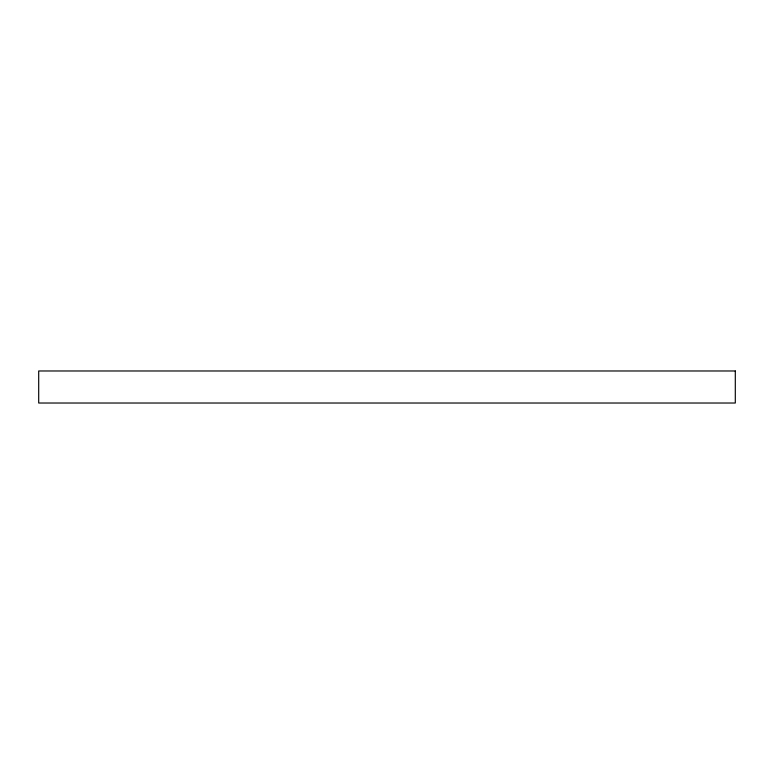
<?xml version="1.0" encoding="UTF-8"?>
<svg xmlns="http://www.w3.org/2000/svg" width="774" height="774" viewBox="0 0 774 774"><rect width="100%" height="100%" fill="white"/><g stroke="black" fill="none" stroke-linecap="round" stroke-linejoin="round"><path stroke-width="1.16" d="M735.3 370.978L38.7 370.978L38.7 403.022L735.3 403.022L735.3 370.978"/></g></svg>
